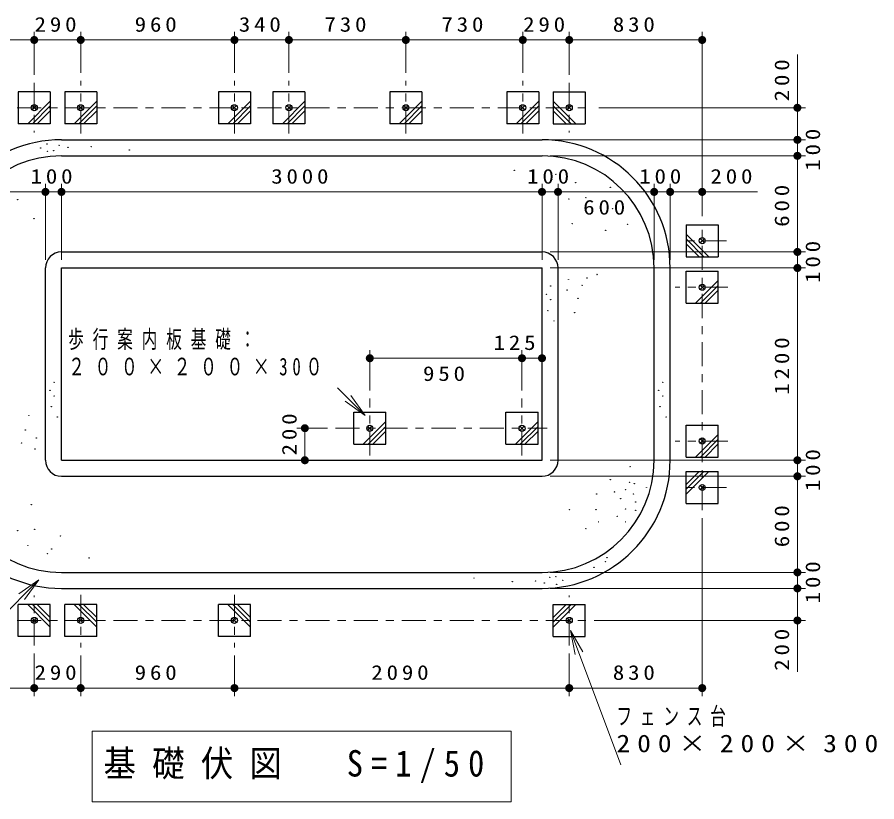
# Model space of a CAD drawing. Units: millimetres on the paper, scale 1:50. Extents: x -365 to 0, y -5 to 257.
# Drawn here: x -293.2 to -185.9, y 55.9 to 153.8 of the extents above; entities that cross this region are included whole.
import ezdxf

# ---------------------------------------------------------------- set-up
doc = ezdxf.new("R2010")
doc.units = ezdxf.units.MM
doc.linetypes.add('USER2', pattern=[6, 3, -1, 1, -1])
doc.layers.add('LY_1', color=7, linetype='Continuous', lineweight=13)
doc.styles.add('ＭＳ ゴシック', font='')
doc.styles.get('ＭＳ ゴシック').set_extended_font_data('MS Gothic')

# ---------------------------------------------------------------- blocks, each defined once
blk = doc.blocks.new('filled_dot')
at = {"color": 0, "linetype": 'Continuous', "lineweight": -2, "const_width": 1.25}
blk.add_lwpolyline([(-0.625, 0, 1), (0.625, 0, 1)], format="xyb", close=True, dxfattribs=at)
blk = doc.blocks.new('open_arrow')
at = {"color": 0, "linetype": 'Continuous', "lineweight": -2}
blk.add_lwpolyline([(7.5, 1.25), (0, 0), (7.5, -1.25)], dxfattribs=at)

msp = doc.modelspace()

# ---------------------------------------------------------------- linework, layer by layer
at = {"layer": 'LY_1'}
for p, q in [((-291.063, 146.642), (-291.063, 152.002)), ((-285.263, 146.911), (-285.263, 152.002)), ((-266.063, 146.911), (-266.063, 152.002)), ((-259.263, 146.911), (-259.263, 152.002)), ((-244.663, 146.911), (-244.663, 152.002)), ((-230.063, 146.911), (-230.063, 152.002)), ((-224.263, 146.642), (-224.263, 152.002)), ((-207.663, 129.005), (-207.663, 152.002)), ((-307.663, 151.002), (-291.063, 151.002)), ((-291.063, 151.002), (-285.263, 151.002)), ((-285.263, 151.002), (-266.063, 151.002)), ((-266.063, 151.002), (-259.263, 151.002)), ((-259.263, 151.002), (-244.663, 151.002)), ((-244.663, 151.002), (-230.063, 151.002)), ((-230.063, 151.002), (-224.263, 151.002)), ((-224.263, 151.002), (-207.663, 151.002)), ((-195.775, 149.201), (-195.775, 138.538)), ((-291.881, 140.538), (-289.063, 143.356)), ((-291.332, 142.806), (-290.794, 142.269)), ((-290.794, 142.806), (-291.332, 142.269)), ((-291.287, 140.538), (-289.063, 142.762)), ((-286.081, 140.538), (-283.263, 143.356)), ((-285.532, 142.806), (-284.994, 142.269)), ((-284.994, 142.806), (-285.532, 142.269)), ((-285.487, 140.538), (-283.263, 142.762)), ((-266.881, 140.538), (-264.063, 143.356)), ((-266.332, 142.806), (-265.794, 142.269)), ((-265.794, 142.806), (-266.332, 142.269)), ((-266.287, 140.538), (-264.063, 142.762)), ((-260.081, 140.538), (-257.263, 143.356)), ((-259.532, 142.806), (-258.994, 142.269)), ((-258.994, 142.806), (-259.532, 142.269)), ((-259.487, 140.538), (-257.263, 142.762)), ((-245.481, 140.538), (-242.663, 143.356)), ((-244.932, 142.806), (-244.394, 142.269)), ((-244.394, 142.806), (-244.932, 142.269)), ((-244.887, 140.538), (-242.663, 142.762)), ((-230.881, 140.538), (-228.063, 143.356)), ((-230.332, 142.806), (-229.794, 142.269)), ((-229.794, 142.806), (-230.332, 142.269)), ((-230.287, 140.538), (-228.063, 142.762)), ((-223.445, 140.538), (-226.263, 143.356)), ((-224.039, 140.538), (-226.263, 142.762)), ((-223.994, 142.806), (-224.532, 142.269)), ((-224.532, 142.806), (-223.994, 142.269)), ((-290.693, 140.538), (-289.063, 142.168)), ((-284.893, 140.538), (-283.263, 142.168)), ((-265.693, 140.538), (-264.063, 142.168)), ((-258.893, 140.538), (-257.263, 142.168)), ((-244.293, 140.538), (-242.663, 142.168)), ((-229.693, 140.538), (-228.063, 142.168)), ((-224.633, 140.538), (-226.263, 142.168)), ((-220.581, 142.538), (-194.775, 142.538)), ((-226.663, 138.538), (-194.775, 138.538)), ((-195.775, 138.538), (-195.775, 136.538)), ((-226.663, 136.538), (-194.775, 136.538)), ((-195.775, 136.538), (-195.775, 124.538)), ((-301.663, 132.037), (-289.663, 132.037)), ((-289.663, 123.538), (-289.663, 133.037)), ((-289.663, 132.037), (-287.663, 132.037)), ((-287.663, 123.538), (-287.663, 133.037)), ((-287.663, 132.037), (-227.663, 132.037)), ((-227.663, 123.538), (-227.663, 133.037)), ((-227.663, 132.037), (-225.663, 132.037)), ((-225.663, 123.538), (-225.663, 133.037)), ((-225.663, 132.037), (-213.663, 132.037)), ((-213.663, 123.538), (-213.663, 133.037)), ((-213.663, 132.037), (-211.663, 132.037)), ((-211.663, 123.538), (-211.663, 133.037)), ((-211.663, 132.037), (-200.771, 132.037)), ((-207.663, 129.005), (-207.663, 133.037)), ((-206.845, 123.938), (-209.663, 126.756)), ((-207.439, 123.938), (-209.663, 126.162)), ((-207.394, 126.207), (-207.932, 125.669)), ((-207.932, 126.207), (-207.394, 125.669)), ((-226.663, 124.538), (-194.775, 124.538)), ((-208.033, 123.938), (-209.663, 125.568)), ((-195.775, 124.538), (-195.775, 122.538)), ((-226.663, 122.538), (-194.775, 122.538)), ((-195.775, 122.538), (-195.775, 98.538)), ((-205.663, 120.956), (-208.481, 118.138)), ((-207.932, 120.406), (-207.394, 119.869)), ((-207.932, 119.869), (-207.394, 120.406)), ((-205.663, 120.362), (-207.887, 118.138)), ((-205.663, 119.768), (-207.293, 118.138)), ((-249.163, 107.244), (-249.163, 112.273)), ((-230.163, 107.244), (-230.163, 112.273)), ((-249.163, 111.273), (-230.163, 111.273)), ((-233.854, 111.273), (-227.663, 111.273)), ((-253.187, 107.568), (-249.748, 104.129)), ((-251.515, 106.604), (-249.748, 104.129)), ((-249.748, 104.129), (-252.223, 105.897)), ((-249.748, 104.129), (-251.869, 106.25)), ((-247.163, 103.356), (-249.981, 100.538)), ((-228.163, 103.356), (-230.981, 100.538)), ((-254.443, 102.538), (-258.273, 102.538)), ((-257.273, 98.538), (-257.273, 102.538)), ((-249.432, 102.806), (-248.894, 102.269)), ((-249.432, 102.269), (-248.894, 102.806)), ((-247.163, 102.762), (-249.387, 100.538)), ((-247.163, 102.168), (-248.793, 100.538)), ((-230.432, 102.806), (-229.894, 102.269)), ((-230.432, 102.269), (-229.894, 102.806)), ((-228.163, 102.762), (-230.387, 100.538)), ((-228.163, 102.168), (-229.793, 100.538)), ((-205.663, 101.756), (-208.481, 98.938)), ((-207.932, 101.206), (-207.394, 100.669)), ((-207.932, 100.669), (-207.394, 101.206)), ((-205.663, 101.162), (-207.887, 98.938)), ((-205.663, 100.568), (-207.293, 98.938)), ((-226.663, 98.538), (-194.775, 98.538)), ((-195.775, 98.538), (-195.775, 96.538)), ((-206.845, 97.138), (-209.663, 94.319)), ((-208.033, 97.138), (-209.663, 95.507)), ((-207.439, 97.138), (-209.663, 94.913)), ((-226.663, 96.538), (-194.775, 96.538)), ((-195.775, 96.538), (-195.775, 84.538)), ((-207.394, 94.869), (-207.932, 95.406)), ((-207.932, 94.869), (-207.394, 95.406)), ((-207.663, 91.292), (-207.663, 69.098)), ((-226.663, 84.538), (-194.775, 84.538)), ((-195.775, 84.538), (-195.775, 82.538)), ((-290.5, 83.625), (-310.451, 63.679)), ((-226.663, 82.538), (-194.775, 82.538)), ((-195.775, 82.538), (-195.775, 72.116)), ((-291.881, 80.538), (-289.063, 77.72)), ((-291.287, 80.538), (-289.063, 78.313)), ((-290.693, 80.538), (-289.063, 78.907)), ((-286.081, 80.538), (-283.263, 77.719)), ((-285.487, 80.538), (-283.263, 78.313)), ((-284.893, 80.538), (-283.263, 78.907)), ((-266.881, 80.538), (-264.063, 77.719)), ((-266.287, 80.538), (-264.063, 78.313)), ((-265.693, 80.538), (-264.063, 78.907)), ((-223.445, 80.538), (-226.263, 77.72)), ((-224.633, 80.538), (-226.263, 78.907)), ((-224.039, 80.538), (-226.263, 78.313)), ((-291.332, 78.269), (-290.794, 78.806)), ((-290.794, 78.269), (-291.332, 78.806)), ((-285.532, 78.269), (-284.994, 78.806)), ((-284.994, 78.269), (-285.532, 78.806)), ((-266.332, 78.269), (-265.794, 78.806)), ((-265.794, 78.269), (-266.332, 78.806)), ((-223.994, 78.269), (-224.532, 78.806)), ((-224.532, 78.269), (-223.994, 78.806)), ((-221.148, 78.538), (-194.775, 78.538)), ((-224.094, 77.266), (-217.835, 60.526)), ((-291.063, 74.434), (-291.063, 69.098)), ((-285.263, 74.165), (-285.263, 69.098)), ((-266.063, 74.165), (-266.063, 69.098)), ((-224.263, 74.434), (-224.263, 69.098)), ((-291.063, 70.098), (-307.663, 70.098)), ((-285.263, 70.098), (-291.063, 70.098)), ((-266.063, 70.098), (-285.263, 70.098)), ((-224.263, 70.098), (-266.063, 70.098)), ((-207.663, 70.098), (-224.263, 70.098)), ((-283.813, 64.702), (-283.813, 55.902)), ((-231.513, 64.702), (-283.813, 64.702)), ((-231.513, 55.902), (-231.513, 64.702)), ((-283.813, 55.902), (-231.513, 55.902))]:
    msp.add_line(p, q, dxfattribs=at)
at = {"layer": 'LY_1', "linetype": 'USER2'}
for p, q in [((-291.063, 145.642), (-291.063, 139.434)), ((-285.263, 139.321), (-285.263, 145.911)), ((-266.063, 139.321), (-266.063, 145.911)), ((-259.263, 139.321), (-259.263, 145.911)), ((-244.663, 139.321), (-244.663, 145.911)), ((-230.063, 139.321), (-230.063, 145.911)), ((-224.263, 145.642), (-224.263, 139.434)), ((-293.178, 142.538), (-221.581, 142.538)), ((-207.663, 92.292), (-207.663, 128.005)), ((-204.625, 125.938), (-210.353, 125.938)), ((-204.446, 120.138), (-211.036, 120.138)), ((-249.163, 99.143), (-249.163, 106.244)), ((-230.163, 99.143), (-230.163, 106.244)), ((-253.443, 102.538), (-227.027, 102.538)), ((-204.446, 100.938), (-211.036, 100.938)), ((-204.625, 95.138), (-210.353, 95.138)), ((-291.063, 75.434), (-291.063, 81.642)), ((-285.263, 81.755), (-285.263, 75.165)), ((-266.063, 81.755), (-266.063, 75.165)), ((-224.263, 75.434), (-224.263, 81.642)), ((-293.178, 78.538), (-222.148, 78.538))]:
    msp.add_line(p, q, dxfattribs=at)
at = {"layer": 'LY_1', "lineweight": 25}
for p, q in [((-289.063, 144.538), (-293.063, 144.538)), ((-293.063, 144.538), (-293.063, 140.538)), ((-289.063, 144.538), (-289.063, 140.538)), ((-283.263, 144.538), (-287.263, 144.538)), ((-287.263, 144.538), (-287.263, 140.538)), ((-283.263, 144.538), (-283.263, 140.538)), ((-264.063, 144.538), (-268.063, 144.538)), ((-268.063, 144.538), (-268.063, 140.538)), ((-264.063, 144.538), (-264.063, 140.538)), ((-257.263, 144.538), (-261.263, 144.538)), ((-261.263, 144.538), (-261.263, 140.538)), ((-257.263, 144.538), (-257.263, 140.538)), ((-242.663, 144.538), (-246.663, 144.538)), ((-246.663, 144.538), (-246.663, 140.538)), ((-242.663, 144.538), (-242.663, 140.538)), ((-228.063, 144.538), (-232.063, 144.538)), ((-232.063, 144.538), (-232.063, 140.538)), ((-228.063, 144.538), (-228.063, 140.538)), ((-226.263, 144.538), (-222.263, 144.538)), ((-226.263, 144.538), (-226.263, 140.538)), ((-222.263, 144.538), (-222.263, 140.538)), ((-289.063, 140.538), (-293.063, 140.538)), ((-283.263, 140.538), (-287.263, 140.538)), ((-264.063, 140.538), (-268.063, 140.538)), ((-257.263, 140.538), (-261.263, 140.538)), ((-242.663, 140.538), (-246.663, 140.538)), ((-228.063, 140.538), (-232.063, 140.538)), ((-226.263, 140.538), (-222.263, 140.538)), ((-287.663, 138.538), (-227.663, 138.538)), ((-287.663, 136.538), (-227.663, 136.538)), ((-209.663, 127.938), (-205.663, 127.938)), ((-209.663, 127.938), (-209.663, 123.938)), ((-205.663, 127.938), (-205.663, 123.938)), ((-287.663, 124.538), (-227.663, 124.538)), ((-209.663, 123.938), (-205.663, 123.938)), ((-289.663, 98.538), (-289.663, 122.538)), ((-287.663, 98.538), (-287.663, 122.538)), ((-287.663, 122.538), (-227.663, 122.538)), ((-227.663, 98.538), (-227.663, 122.538)), ((-225.663, 98.538), (-225.663, 122.538)), ((-213.663, 98.538), (-213.663, 122.538)), ((-211.663, 98.538), (-211.663, 122.538)), ((-209.663, 118.138), (-209.663, 122.138)), ((-209.663, 122.138), (-205.663, 122.138)), ((-205.663, 118.138), (-205.663, 122.138)), ((-209.663, 118.138), (-205.663, 118.138)), ((-251.163, 100.538), (-251.163, 104.538)), ((-251.163, 104.538), (-247.163, 104.538)), ((-247.163, 100.538), (-247.163, 104.538)), ((-232.163, 100.538), (-232.163, 104.538)), ((-232.163, 104.538), (-228.163, 104.538)), ((-228.163, 100.538), (-228.163, 104.538)), ((-209.663, 98.938), (-209.663, 102.938)), ((-209.663, 102.938), (-205.663, 102.938)), ((-205.663, 98.938), (-205.663, 102.938)), ((-251.163, 100.538), (-247.163, 100.538)), ((-232.163, 100.538), (-228.163, 100.538)), ((-209.663, 98.938), (-205.663, 98.938)), ((-287.663, 98.538), (-227.663, 98.538)), ((-209.663, 97.138), (-205.663, 97.138)), ((-209.663, 93.138), (-209.663, 97.138)), ((-205.663, 93.138), (-205.663, 97.138)), ((-287.663, 96.538), (-227.663, 96.538)), ((-209.663, 93.138), (-205.663, 93.138)), ((-287.663, 84.538), (-227.663, 84.538)), ((-287.663, 82.538), (-227.663, 82.538)), ((-289.063, 80.538), (-293.063, 80.538)), ((-293.063, 76.538), (-293.063, 80.538)), ((-289.063, 76.538), (-289.063, 80.538)), ((-283.263, 80.538), (-287.263, 80.538)), ((-287.263, 76.538), (-287.263, 80.538)), ((-283.263, 76.538), (-283.263, 80.538)), ((-264.063, 80.538), (-268.063, 80.538)), ((-268.063, 76.538), (-268.063, 80.538)), ((-264.063, 76.538), (-264.063, 80.538)), ((-226.263, 80.538), (-222.263, 80.538)), ((-226.263, 76.538), (-226.263, 80.538)), ((-222.263, 76.538), (-222.263, 80.538)), ((-289.063, 76.538), (-293.063, 76.538)), ((-283.263, 76.538), (-287.263, 76.538)), ((-264.063, 76.538), (-268.063, 76.538)), ((-226.263, 76.538), (-222.263, 76.538))]:
    msp.add_line(p, q, dxfattribs=at)
for centre, radius in [((-291.063, 142.538), 0.38), ((-285.263, 142.538), 0.38), ((-266.063, 142.538), 0.38), ((-259.263, 142.538), 0.38), ((-244.663, 142.538), 0.38), ((-230.063, 142.538), 0.38), ((-224.263, 142.538), 0.38), ((-290.247, 137.512), 0.02), ((-289.482, 138.022), 0.02), ((-287.951, 137.852), 0.02), ((-286.845, 137.597), 0.02), ((-283.953, 137.682), 0.02), ((-289.397, 137.086), 0.02), ((-288.631, 137.172), 0.02), ((-279.19, 137.257), 0.02), ((-279.19, 137.257), 0.02), ((-231.118, 134.725), 0.02), ((-225.929, 134.215), 0.02), ((-226.44, 133.619), 0.02), ((-223.463, 133.194), 0.02), ((-227.545, 132.003), 0.02), ((-219.125, 132.598), 0.02), ((-293.139, 131.075), 0.02), ((-224.313, 131.152), 0.02), ((-222.187, 131.323), 0.02), ((-218.869, 129.962), 0.02), ((-291.098, 128.694), 0.02), ((-223.888, 128.09), 0.02), ((-216.998, 128.005), 0.02), ((-219.72, 127.24), 0.02), ((-207.663, 125.938), 0.38), ((-222.058, 121.302), 0.02), ((-220.782, 121.727), 0.02), ((-226.59, 120.28), 0.02), ((-224.355, 121.131), 0.02), ((-222.653, 120.366), 0.02), ((-207.663, 120.138), 0.38), ((-227.1, 119.259), 0.02), ((-224.525, 119.771), 0.02), ((-226.59, 118.578), 0.02), ((-223.164, 118.75), 0.02), ((-226.93, 117.218), 0.02), ((-226.165, 115.942), 0.02), ((-223.589, 116.964), 0.02), ((-288.59, 108.28), 0.02), ((-212.59, 108.28), 0.02), ((-289.1, 107.259), 0.02), ((-288.59, 106.578), 0.02), ((-213.1, 107.259), 0.02), ((-212.59, 106.578), 0.02), ((-288.93, 105.218), 0.02), ((-212.93, 105.218), 0.02), ((-291.737, 104.112), 0.02), ((-288.165, 103.942), 0.02), ((-212.165, 103.942), 0.02), ((-292.162, 102.326), 0.02), ((-249.163, 102.538), 0.38), ((-230.163, 102.538), 0.38), ((-290.801, 101.305), 0.02), ((-207.663, 100.938), 0.38), ((-292.673, 100.71), 0.02), ((-290.971, 99.944), 0.02), ((-216.658, 97.74), 0.02), ((-219.125, 96.124), 0.02), ((-216.743, 95.784), 0.02), ((-216.148, 95.614), 0.02), ((-218.614, 94.593), 0.02), ((-217.253, 94.848), 0.02), ((-214.617, 95.103), 0.02), ((-207.663, 95.138), 0.38), ((-220.826, 94.338), 0.02), ((-217.849, 93.743), 0.02), ((-216.233, 94.338), 0.02), ((-291.438, 92.985), 0.02), ((-224.228, 92.382), 0.02), ((-220.911, 92.382), 0.02), ((-217.253, 92.467), 0.02), ((-215.978, 93.317), 0.02), ((-215.978, 92.297), 0.02), ((-218.274, 91.531), 0.02), ((-220.571, 90.851), 0.02), ((-217.253, 90.851), 0.02), ((-293.139, 89.753), 0.02), ((-291.013, 89.923), 0.02), ((-287.781, 89.072), 0.02), ((-222.187, 90), 0.02), ((-291.863, 87.882), 0.02), ((-288.886, 87.456), 0.02), ((-289.397, 86.861), 0.02), ((-284.208, 86.351), 0.02), ((-219.72, 85.86), 0.02), ((-219.55, 86.371), 0.02), ((-221.166, 85.18), 0.02), ((-236.136, 83.819), 0.02), ((-236.136, 83.819), 0.02), ((-226.695, 83.904), 0.02), ((-225.929, 83.989), 0.02), ((-231.373, 83.394), 0.02), ((-228.481, 83.479), 0.02), ((-227.375, 83.223), 0.02), ((-225.844, 83.053), 0.02), ((-225.079, 83.564), 0.02), ((-291.063, 78.538), 0.38), ((-285.263, 78.538), 0.38), ((-266.063, 78.538), 0.38), ((-224.263, 78.538), 0.38)]:
    msp.add_circle(centre, radius, dxfattribs=at)
for centre, radius, start, end in [((-287.663, 122.538), 16, 90, 180), ((-227.663, 122.538), 16, 0, 90), ((-287.663, 122.538), 14, 90, 180), ((-227.663, 122.538), 14, 0, 90), ((-287.663, 122.538), 2, 90, 180), ((-227.663, 122.538), 2, 0, 90), ((-287.663, 98.538), 16, 180, 270), ((-287.663, 98.538), 14, 180, 270), ((-287.663, 98.538), 2, 180, 270), ((-227.663, 98.538), 2, 270, 0), ((-227.663, 98.538), 14, 270, 0), ((-227.663, 98.538), 16, 270, 0)]:
    msp.add_arc(centre, radius, start, end, dxfattribs=at)

# ---------------------------------------------------------------- block references
at = {"layer": 'LY_1', "xscale": 0.4, "yscale": 0.4}
for p in [(-291.063, 151.002), (-285.263, 151.002), (-266.063, 151.002), (-259.263, 151.002), (-244.663, 151.002), (-230.063, 151.002), (-224.263, 151.002), (-289.663, 132.037), (-287.663, 132.037), (-227.663, 132.037), (-225.663, 132.037), (-213.663, 132.037), (-211.663, 132.037), (-249.163, 111.273), (-230.163, 111.273), (-291.063, 70.098), (-285.263, 70.098), (-266.063, 70.098), (-224.263, 70.098)]:
    msp.add_blockref('filled_dot', p, dxfattribs=at)
at = {"layer": 'LY_1'}
for name, p, xscale, yscale, rotation in [('filled_dot', (-291.063, 151.002), 0.4, 0.4, 180), ('filled_dot', (-285.263, 151.002), 0.4, 0.4, 180), ('filled_dot', (-266.063, 151.002), 0.4, 0.4, 180), ('filled_dot', (-259.263, 151.002), 0.4, 0.4, 180), ('filled_dot', (-244.663, 151.002), 0.4, 0.4, 180), ('filled_dot', (-230.063, 151.002), 0.4, 0.4, 180), ('filled_dot', (-224.263, 151.002), 0.4, 0.4, 180), ('filled_dot', (-207.663, 151.002), 0.4, 0.4, 180), ('filled_dot', (-195.775, 142.538), 0.4, 0.4, 270), ('filled_dot', (-195.775, 138.538), 0.4, 0.4, 90), ('filled_dot', (-195.775, 138.538), 0.4, 0.4, 270), ('filled_dot', (-195.775, 136.538), 0.4, 0.4, 90), ('filled_dot', (-195.775, 136.538), 0.4, 0.4, 270), ('filled_dot', (-289.663, 132.037), 0.4, 0.4, 180), ('filled_dot', (-287.663, 132.037), 0.4, 0.4, 180), ('filled_dot', (-227.663, 132.037), 0.4, 0.4, 180), ('filled_dot', (-225.663, 132.037), 0.4, 0.4, 180), ('filled_dot', (-213.663, 132.037), 0.4, 0.4, 180), ('filled_dot', (-211.663, 132.037), 0.4, 0.4, 180), ('filled_dot', (-207.663, 132.037), 0.4, 0.4, 180), ('filled_dot', (-195.775, 124.538), 0.4, 0.4, 90), ('filled_dot', (-195.775, 124.538), 0.4, 0.4, 270), ('filled_dot', (-195.775, 122.538), 0.4, 0.4, 90), ('filled_dot', (-195.775, 122.538), 0.4, 0.4, 270), ('filled_dot', (-230.163, 111.273), 0.4, 0.4, 180), ('filled_dot', (-227.663, 111.273), 0.4, 0.4, 180), ('open_arrow', (-253.187, 107.568), 0.001, 0.001, 315), ('filled_dot', (-257.273, 102.538), 0.4, 0.4, 270), ('filled_dot', (-257.273, 98.538), 0.4, 0.4, 90), ('filled_dot', (-195.775, 98.538), 0.4, 0.4, 90), ('filled_dot', (-195.775, 98.538), 0.4, 0.4, 270), ('filled_dot', (-195.775, 96.538), 0.4, 0.4, 90), ('filled_dot', (-195.775, 96.538), 0.4, 0.4, 270), ('filled_dot', (-195.775, 84.538), 0.4, 0.4, 90), ('filled_dot', (-195.775, 84.538), 0.4, 0.4, 270), ('open_arrow', (-290.5, 83.625), 0.4, 0.4, 225), ('filled_dot', (-195.775, 82.538), 0.4, 0.4, 90), ('filled_dot', (-195.775, 82.538), 0.4, 0.4, 270), ('filled_dot', (-195.775, 78.538), 0.4, 0.4, 90), ('open_arrow', (-224.094, 77.266), 0.4, 0.4, 290.5), ('filled_dot', (-291.063, 70.098), 0.4, 0.4, 180), ('filled_dot', (-285.263, 70.098), 0.4, 0.4, 180), ('filled_dot', (-266.063, 70.098), 0.4, 0.4, 180), ('filled_dot', (-224.263, 70.098), 0.4, 0.4, 180), ('filled_dot', (-207.663, 70.098), 0.4, 0.4, 180)]:
    msp.add_blockref(name, p, dxfattribs=dict(at, xscale=xscale, yscale=yscale, rotation=rotation))

# ---------------------------------------------------------------- texts
at = {"layer": 'LY_1', "style": 'ＭＳ ゴシック'}
for s, insert, char_height, attachment_point in [('\\T1.33;\\W1.15;290', (-288.163, 152.002), 1.833, 8), ('\\T1.33;\\W1.15;960', (-275.663, 152.002), 1.833, 8), ('\\T1.33;\\W1.15;340', (-262.663, 152.002), 1.833, 8), ('\\T1.33;\\W1.15;730', (-251.963, 152.002), 1.833, 8), ('\\T1.33;\\W1.15;730', (-237.363, 152.002), 1.833, 8), ('\\T1.33;\\W1.15;290', (-227.163, 152.002), 1.833, 8), ('\\T1.33;\\W1.15;830', (-215.963, 152.002), 1.833, 8), ('\\T1.33;\\W1.15;100', (-288.663, 133.037), 1.833, 8), ('\\T1.33;\\W1.15;3000', (-257.663, 133.037), 1.833, 8), ('\\T1.33;\\W1.15;100', (-226.663, 133.037), 1.833, 8), ('\\T1.33;\\W1.15;100', (-212.663, 133.037), 1.833, 8), ('\\T1.33;\\W1.15;200', (-203.771, 133.037), 1.833, 8), ('\\T1.33;\\W1.15;600', (-219.663, 131.037), 1.833, 2), ('\\T1.57;\\W0.65;歩行案内板基礎：', (-286.827, 113.518), 2.199, 4), ('\\T1.33;\\W1.15;125', (-230.854, 112.273), 1.833, 8), ('\\T1.57;\\W0.7;２００×２００×30０', (-286.827, 110.218), 2.199, 4), ('\\T1.33;\\W1.15;950', (-239.663, 110.273), 1.833, 2), ('\\T1.33;\\W1.15;290', (-288.163, 71.098), 1.833, 8), ('\\T1.33;\\W1.15;960', (-275.663, 71.098), 1.833, 8), ('\\T1.33;\\W1.15;2090', (-245.163, 71.098), 1.833, 8), ('\\T1.33;\\W1.15;830', (-215.963, 71.098), 1.833, 8), ('\\T1.5;\\W0.65;フェンス台', (-218.364, 66.476), 2.199, 4), ('\\T1.5;\\W1.15;200×200×300', (-218.364, 63.176), 2.199, 4), ('\\T1.5;\\W0.9;基礎伏図\u3000S=1/50', (-282.413, 60.302), 3.299, 4)]:
    msp.add_mtext(s, dxfattribs=dict(at, insert=insert, char_height=char_height, attachment_point=attachment_point))
at = {"layer": 'LY_1', "char_height": 1.833, "rotation": 90, "style": 'ＭＳ ゴシック'}
for s, insert, attachment_point in [('\\T1.33;\\W1.15;200', (-196.775, 146.201), 8), ('\\T1.33;\\W1.15;100', (-194.775, 137.538), 2), ('\\T1.33;\\W1.15;600', (-196.775, 130.538), 8), ('\\T1.33;\\W1.15;100', (-194.775, 123.538), 2), ('\\T1.33;\\W1.15;1200', (-196.775, 110.538), 8), ('\\T1.33;\\W1.15;200', (-258.273, 102.004), 8), ('\\T1.33;\\W1.15;100', (-194.775, 97.538), 2), ('\\T1.33;\\W1.15;600', (-196.775, 90.538), 8), ('\\T1.33;\\W1.15;100', (-194.775, 83.538), 2), ('\\T1.33;\\W1.15;200', (-196.775, 75.116), 8)]:
    msp.add_mtext(s, dxfattribs=dict(at, insert=insert, attachment_point=attachment_point))

doc.saveas('drawing.dxf')
